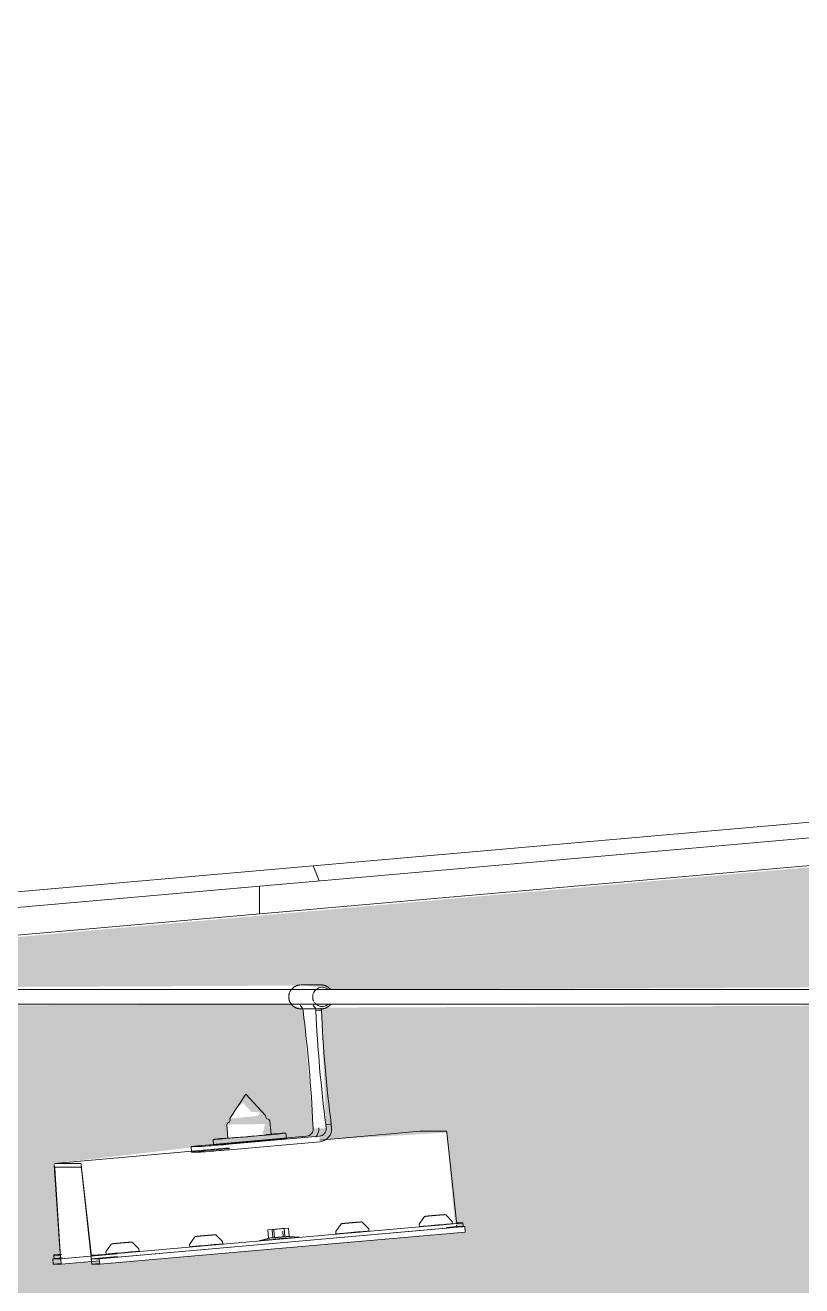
# Model space of a CAD drawing. Header units: millimetres. Extents: x 4237772 to 4686020, y -673 to 29459.
# Drawn here: x 4469395 to 4469816, y 16839 to 17524 of the extents above; entities that cross this region are included whole.
import ezdxf

# ---------------------------------------------------------------- set-up
doc = ezdxf.new("R2010")
doc.units = ezdxf.units.MM
for name, color, linetype, lineweight in [('A-ROOF', 132, 'Continuous', 5), ('A-ROOF-PATT', 132, 'Continuous', 5), ('Q-SPCQ', 91, 'Continuous', 5)]:
    doc.layers.add(name, color=color, linetype=linetype, lineweight=lineweight)

# ---------------------------------------------------------------- blocks, each defined once
blk = doc.blocks.new('Static Line_Sayfa_Metal Deck_Pan Mount - Up to 15 _ pitch - Max 2 Users-1845874-SECTION - GRIDS B1-B2')
at = {"layer": 'Q-SPCQ'}
for p, q in [((4450997.18, 16999.88), (4442911.68, 16999.88)), ((4443927.96, 17002.38), (4443916.9, 17002.38)), ((4442911.68, 16991.88), (4450997.18, 16991.88)), ((4443918, 16989.44), (4443916.64, 16991.39)), ((4443916.9, 16989.38), (4443927.96, 16989.38)), ((4443918.1, 16988.28), (4443918, 16989.44)), ((4443918, 16989.44), (4443924.98, 16989.44)), ((4443923.62, 16991.39), (4443924.98, 16989.44)), ((4443924.98, 16989.44), (4443925.08, 16988.28)), ((4443928.06, 16988.54), (4443927.96, 16989.7)), ((4443925.08, 16988.28), (4443928.06, 16988.54)), ((4443878.44, 16929.87), (4443887.03, 16943.08)), ((4443897.77, 16931.55), (4443887.03, 16943.08)), ((4443878.19, 16928.1), (4443877.03, 16927.29)), ((4443878.53, 16928.84), (4443878.19, 16928.1)), ((4443878.44, 16929.87), (4443878.53, 16928.84)), ((4443897.86, 16930.53), (4443897.77, 16931.55)), ((4443897.86, 16930.53), (4443898.33, 16929.85)), ((4443899.61, 16929.26), (4443898.33, 16929.85)), ((4443900.09, 16928.58), (4443899.61, 16929.26)), ((4443900.73, 16921.19), (4443900.09, 16928.58)), ((4443876.68, 16926.54), (4443877.03, 16927.29)), ((4443876.68, 16926.54), (4443877.32, 16919.15)), ((4443909.09, 16918.9), (4443908.83, 16921.89)), ((4443923.66, 16924.52), (4443923.48, 16926.51)), ((4443981.55, 16922.91), (4443927.2, 16918.13)), ((4443933.44, 16926.77), (4443930.47, 16926.51)), ((4443930.47, 16926.51), (4443930.64, 16924.52)), ((4443933.62, 16924.78), (4443933.44, 16926.77)), ((4443981.55, 16922.91), (4443996.02, 16922.91)), ((4443996.17, 16922.16), (4444001.47, 16873.84)), ((4443857.28, 16914.57), (4443857.54, 16911.58)), ((4443857.33, 16914.56), (4443861.7, 16914.56)), ((4443869.23, 16918.44), (4443869.49, 16915.45)), ((4443870.91, 16915.87), (4443920.03, 16920.19)), ((4443927.02, 16920.19), (4443877.89, 16915.87)), ((4443878.15, 16912.88), (4443927.28, 16917.2)), ((4443878.07, 16913.82), (4443783.07, 16905.47)), ((4443857.6, 16911.58), (4443861.96, 16911.58)), ((4443878.1, 16913.49), (4443871.17, 16912.88)), ((4443783.06, 16904.73), (4443786.18, 16856.41)), ((4443797.54, 16905.47), (4443783.08, 16905.47)), ((4443786.49, 16854.42), (4443783.36, 16902.73)), ((4443783.38, 16903.48), (4443797.58, 16903.48)), ((4443802.99, 16856.41), (4443797.69, 16904.73)), ((4443797.73, 16902.73), (4443803.03, 16854.42)), ((4443999.29, 16872.63), (4443999.17, 16873.95)), ((4444001.62, 16873.1), (4444004.91, 16873.1)), ((4444005.12, 16871.1), (4444004.95, 16873.09)), ((4444005.96, 16871.1), (4443807.48, 16853.67)), ((4444006.22, 16868.12), (4443807.74, 16850.68)), ((4443995.86, 16872.22), (4443817.23, 16856.54)), ((4443996.03, 16870.23), (4443817.4, 16854.54)), ((4443901.4, 16869.53), (4443898.94, 16869.28)), ((4443898.94, 16869.28), (4443902.25, 16869.53)), ((4443898.94, 16869.28), (4443899.34, 16864.68)), ((4443906.98, 16870.02), (4443901.4, 16869.53)), ((4443901.4, 16869.53), (4443901.8, 16864.96)), ((4443902.25, 16869.53), (4443907.83, 16870.02)), ((4443902.25, 16869.53), (4443902.64, 16864.96)), ((4443910.17, 16870.27), (4443906.98, 16870.02)), ((4443907.1, 16868.62), (4443907.38, 16865.48)), ((4443907.83, 16870.02), (4443910.17, 16870.27)), ((4443907.83, 16870.02), (4443908.22, 16865.48)), ((4443910.57, 16865.73), (4443910.17, 16870.27)), ((4443935.85, 16868.4), (4443935.96, 16867.09)), ((4443953.9, 16868.65), (4443953.78, 16869.96)), ((4443981.24, 16872.38), (4443981.36, 16871.07)), ((4443996, 16870.61), (4444001.59, 16871.1)), ((4444001.59, 16871.1), (4444005.96, 16871.1)), ((4444005.08, 16871.1), (4444001.66, 16871.1)), ((4444005.96, 16871.1), (4444006.22, 16868.12)), ((4443856.46, 16861.42), (4443856.57, 16860.11)), ((4443874.51, 16861.68), (4443874.39, 16862.99)), ((4443899.69, 16864.78), (4443894.29, 16863.43)), ((4443902.72, 16864.12), (4443899.41, 16863.87)), ((4443899.41, 16863.87), (4443901.87, 16864.12)), ((4443901.87, 16864.12), (4443907.45, 16864.61)), ((4443908.3, 16864.61), (4443902.72, 16864.12)), ((4443907.45, 16864.61), (4443910.65, 16864.86)), ((4443910.65, 16864.86), (4443908.3, 16864.61)), ((4443916.18, 16865.34), (4443910.48, 16865.74)), ((4443786.5, 16854.05), (4443782.17, 16853.67)), ((4443786.53, 16853.67), (4443782.17, 16853.67)), ((4443782.17, 16853.67), (4443782.43, 16850.68)), ((4443782.83, 16855.67), (4443783, 16853.68)), ((4443786.16, 16855.67), (4443782.87, 16855.67)), ((4443783.04, 16853.67), (4443786.47, 16853.67)), ((4443786.47, 16853.67), (4443817.24, 16856.38)), ((4443786.53, 16853.67), (4443817.24, 16856.37)), ((4443786.79, 16850.68), (4443786.53, 16853.67)), ((4443807.58, 16852.51), (4443786.79, 16850.68)), ((4443803.11, 16853.67), (4443817.37, 16854.92)), ((4443803.11, 16853.67), (4443803.38, 16850.68)), ((4443807.48, 16853.67), (4443803.11, 16853.67)), ((4443806.43, 16855.67), (4443803.14, 16855.67)), ((4443803.18, 16853.67), (4443806.61, 16853.67)), ((4443807.74, 16850.68), (4443807.48, 16853.67)), ((4443811.07, 16857.44), (4443811.18, 16856.13)), ((4443829.11, 16857.69), (4443829, 16859)), ((4443786.76, 16851.06), (4443782.43, 16850.68)), ((4443782.43, 16850.68), (4443786.79, 16850.68)), ((4443807.71, 16851.06), (4443803.38, 16850.68)), ((4443803.38, 16850.68), (4443807.74, 16850.68))]:
    blk.add_line(p, q, dxfattribs=at)
at = {"layer": 'Q-SPCQ', "flags": 128}
for points in [[(4443916.32, 17002.35), (4443916.06, 17002.32), (4443915.8, 17002.29), (4443915.55, 17002.24), (4443915.29, 17002.18), (4443915.04, 17002.11), (4443914.79, 17002.03), (4443914.54, 17001.94), (4443914.3, 17001.84), (4443914.06, 17001.73), (4443913.83, 17001.61), (4443913.6, 17001.49), (4443913.38, 17001.35), (4443913.16, 17001.21), (4443912.95, 17001.05), (4443912.75, 17000.89), (4443912.55, 17000.72), (4443912.36, 17000.54), (4443912.18, 17000.36), (4443912, 17000.17), (4443911.83, 16999.97), (4443911.67, 16999.76), (4443911.52, 16999.55), (4443911.38, 16999.34), (4443911.25, 16999.11), (4443911.12, 16998.89), (4443911.01, 16998.65), (4443910.9, 16998.42), (4443910.8, 16998.18), (4443910.72, 16997.93), (4443910.64, 16997.69), (4443910.57, 16997.44), (4443910.51, 16997.18), (4443910.47, 16996.93), (4443910.43, 16996.67), (4443910.4, 16996.42), (4443910.39, 16996.16), (4443910.38, 16995.9), (4443910.39, 16995.64), (4443910.4, 16995.38), (4443910.43, 16995.13), (4443910.46, 16994.87), (4443910.51, 16994.62), (4443910.56, 16994.36), (4443910.63, 16994.11), (4443910.7, 16993.87), (4443910.79, 16993.62), (4443910.88, 16993.38), (4443910.99, 16993.14), (4443911.1, 16992.91), (4443911.22, 16992.68), (4443911.36, 16992.46), (4443911.5, 16992.24), (4443911.65, 16992.03), (4443911.8, 16991.82), (4443911.97, 16991.62), (4443912.15, 16991.43), (4443912.33, 16991.24), (4443912.52, 16991.07), (4443912.71, 16990.89), (4443912.92, 16990.73), (4443913.13, 16990.58), (4443913.34, 16990.43), (4443913.56, 16990.29), (4443913.79, 16990.16), (4443914.02, 16990.04), (4443914.26, 16989.93), (4443914.5, 16989.83), (4443914.75, 16989.74), (4443915, 16989.66), (4443915.25, 16989.59), (4443915.5, 16989.53), (4443915.76, 16989.48), (4443916.02, 16989.44), (4443916.28, 16989.41), (4443916.54, 16989.39), (4443916.8, 16989.38), (4443916.9, 16989.38)], [(4443916.63, 17002.37), (4443916.37, 17002.36), (4443916.32, 17002.35)], [(4443933.06, 16999.93), (4443933.05, 16999.93), (4443932.89, 17000.13), (4443932.71, 17000.33), (4443932.53, 17000.51), (4443932.34, 17000.69), (4443932.14, 17000.86), (4443931.94, 17001.02), (4443931.73, 17001.18), (4443931.52, 17001.33), (4443931.29, 17001.46), (4443931.07, 17001.59), (4443930.83, 17001.71), (4443930.6, 17001.82), (4443930.36, 17001.92), (4443930.11, 17002.01), (4443929.86, 17002.1), (4443929.61, 17002.17), (4443929.36, 17002.23), (4443929.1, 17002.28), (4443928.84, 17002.32), (4443928.58, 17002.35), (4443928.32, 17002.37), (4443928.06, 17002.38), (4443927.96, 17002.38)], [(4443927.96, 16989.38), (4443928.22, 16989.38), (4443928.49, 16989.4), (4443928.53, 16989.4)], [(4443928.53, 16989.4), (4443928.79, 16989.43), (4443929.05, 16989.47), (4443929.31, 16989.52), (4443929.57, 16989.58), (4443929.82, 16989.65), (4443930.07, 16989.73), (4443930.31, 16989.82), (4443930.56, 16989.92), (4443930.79, 16990.02), (4443931.03, 16990.14), (4443931.25, 16990.27), (4443931.48, 16990.41), (4443931.69, 16990.55), (4443931.9, 16990.7), (4443932.11, 16990.87), (4443932.31, 16991.04), (4443932.5, 16991.21), (4443932.68, 16991.4), (4443932.86, 16991.59), (4443933.02, 16991.79), (4443933.06, 16991.83)], [(4443935.85, 16868.4), (4443938.76, 16872.6), (4443939.13, 16872.69), (4443939.28, 16872.71), (4443939.37, 16872.73), (4443939.44, 16872.74), (4443939.51, 16872.74), (4443939.58, 16872.75), (4443939.65, 16872.76), (4443939.73, 16872.77), (4443939.81, 16872.78), (4443939.9, 16872.79), (4443940, 16872.8), (4443940.1, 16872.81), (4443940.2, 16872.82), (4443940.32, 16872.83), (4443940.44, 16872.84), (4443940.56, 16872.85), (4443940.69, 16872.87), (4443940.83, 16872.88), (4443940.97, 16872.89), (4443941.12, 16872.91), (4443941.27, 16872.92), (4443941.43, 16872.94), (4443941.59, 16872.95), (4443941.76, 16872.97), (4443941.93, 16872.98), (4443942.1, 16873), (4443942.28, 16873.01), (4443942.47, 16873.03), (4443942.65, 16873.05), (4443942.84, 16873.06), (4443943.03, 16873.08), (4443943.22, 16873.1), (4443943.42, 16873.12), (4443943.61, 16873.13), (4443943.81, 16873.15), (4443944.01, 16873.17), (4443944.21, 16873.19), (4443944.41, 16873.2), (4443944.61, 16873.22), (4443944.81, 16873.24), (4443945.01, 16873.25), (4443945.21, 16873.27), (4443945.41, 16873.29), (4443945.6, 16873.31), (4443945.8, 16873.32), (4443945.99, 16873.34), (4443946.18, 16873.35), (4443946.37, 16873.37), (4443946.55, 16873.39), (4443946.73, 16873.4), (4443946.91, 16873.42), (4443947.08, 16873.43), (4443947.25, 16873.44), (4443947.41, 16873.46), (4443947.58, 16873.47), (4443947.73, 16873.48), (4443947.88, 16873.5), (4443948.03, 16873.51), (4443948.17, 16873.52), (4443948.3, 16873.53), (4443948.43, 16873.54), (4443948.55, 16873.55), (4443948.67, 16873.56), (4443948.78, 16873.56), (4443948.88, 16873.57), (4443948.98, 16873.58), (4443949.07, 16873.59), (4443949.16, 16873.59), (4443949.24, 16873.6), (4443949.31, 16873.6), (4443949.39, 16873.61), (4443949.45, 16873.61), (4443949.53, 16873.61), (4443949.61, 16873.62), (4443949.71, 16873.62), (4443949.77, 16873.62)], [(4443953.78, 16869.96), (4443950.19, 16873.6), (4443949.8, 16873.62), (4443949.77, 16873.62)], [(4443981.24, 16872.38), (4443984.15, 16876.59), (4443984.53, 16876.68), (4443984.67, 16876.7), (4443984.76, 16876.71), (4443984.84, 16876.72), (4443984.9, 16876.73), (4443984.97, 16876.74), (4443985.05, 16876.75), (4443985.12, 16876.76), (4443985.21, 16876.76), (4443985.29, 16876.77), (4443985.39, 16876.78), (4443985.49, 16876.79), (4443985.6, 16876.8), (4443985.71, 16876.82), (4443985.83, 16876.83), (4443985.95, 16876.84), (4443986.08, 16876.85), (4443986.22, 16876.87), (4443986.36, 16876.88), (4443986.51, 16876.89), (4443986.66, 16876.91), (4443986.82, 16876.92), (4443986.98, 16876.94), (4443987.15, 16876.95), (4443987.32, 16876.97), (4443987.5, 16876.98), (4443987.68, 16877), (4443987.86, 16877.02), (4443988.04, 16877.03), (4443988.23, 16877.05), (4443988.42, 16877.07), (4443988.61, 16877.08), (4443988.81, 16877.1), (4443989.01, 16877.12), (4443989.2, 16877.14), (4443989.4, 16877.15), (4443989.6, 16877.17), (4443989.8, 16877.19), (4443990, 16877.21), (4443990.2, 16877.22), (4443990.4, 16877.24), (4443990.6, 16877.26), (4443990.8, 16877.28), (4443990.99, 16877.29), (4443991.19, 16877.31), (4443991.38, 16877.32), (4443991.57, 16877.34), (4443991.76, 16877.36), (4443991.94, 16877.37), (4443992.12, 16877.39), (4443992.3, 16877.4), (4443992.47, 16877.42), (4443992.64, 16877.43), (4443992.81, 16877.44), (4443992.97, 16877.46), (4443993.12, 16877.47), (4443993.27, 16877.48), (4443993.42, 16877.49), (4443993.56, 16877.5), (4443993.69, 16877.51), (4443993.82, 16877.52), (4443993.94, 16877.53), (4443994.06, 16877.54), (4443994.17, 16877.55), (4443994.27, 16877.56), (4443994.37, 16877.57), (4443994.46, 16877.57), (4443994.55, 16877.58), (4443994.63, 16877.58), (4443994.71, 16877.59), (4443994.78, 16877.59), (4443994.85, 16877.6), (4443994.92, 16877.6), (4443995, 16877.6), (4443995.11, 16877.61), (4443995.16, 16877.61)], [(4443999.17, 16873.95), (4443995.58, 16877.59), (4443995.2, 16877.61), (4443995.16, 16877.61)], [(4443856.46, 16861.42), (4443859.37, 16865.63), (4443859.74, 16865.72), (4443859.89, 16865.74), (4443859.98, 16865.75), (4443860.05, 16865.76), (4443860.12, 16865.77), (4443860.19, 16865.78), (4443860.26, 16865.79), (4443860.34, 16865.8), (4443860.42, 16865.81), (4443860.51, 16865.82), (4443860.61, 16865.82), (4443860.71, 16865.83), (4443860.81, 16865.85), (4443860.93, 16865.86), (4443861.04, 16865.87), (4443861.17, 16865.88), (4443861.3, 16865.89), (4443861.44, 16865.91), (4443861.58, 16865.92), (4443861.73, 16865.93), (4443861.88, 16865.95), (4443862.04, 16865.96), (4443862.2, 16865.98), (4443862.37, 16865.99), (4443862.54, 16866.01), (4443862.71, 16866.02), (4443862.89, 16866.04), (4443863.07, 16866.06), (4443863.26, 16866.07), (4443863.45, 16866.09), (4443863.64, 16866.11), (4443863.83, 16866.13), (4443864.03, 16866.14), (4443864.22, 16866.16), (4443864.42, 16866.18), (4443864.62, 16866.2), (4443864.82, 16866.21), (4443865.02, 16866.23), (4443865.22, 16866.25), (4443865.42, 16866.27), (4443865.62, 16866.28), (4443865.82, 16866.3), (4443866.01, 16866.32), (4443866.21, 16866.33), (4443866.4, 16866.35), (4443866.6, 16866.37), (4443866.79, 16866.38), (4443866.97, 16866.4), (4443867.16, 16866.41), (4443867.34, 16866.43), (4443867.52, 16866.44), (4443867.69, 16866.46), (4443867.86, 16866.47), (4443868.02, 16866.48), (4443868.18, 16866.5), (4443868.34, 16866.51), (4443868.49, 16866.52), (4443868.64, 16866.53), (4443868.78, 16866.55), (4443868.91, 16866.56), (4443869.04, 16866.57), (4443869.16, 16866.58), (4443869.28, 16866.58), (4443869.39, 16866.59), (4443869.49, 16866.6), (4443869.59, 16866.61), (4443869.68, 16866.61), (4443869.77, 16866.62), (4443869.85, 16866.62), (4443869.92, 16866.63), (4443869.99, 16866.63), (4443870.06, 16866.64), (4443870.13, 16866.64), (4443870.21, 16866.64), (4443870.32, 16866.65), (4443870.38, 16866.65)], [(4443874.39, 16862.99), (4443870.8, 16866.63), (4443870.41, 16866.65), (4443870.38, 16866.65)], [(4443811.07, 16857.44), (4443813.98, 16861.64), (4443814.35, 16861.73), (4443814.5, 16861.76), (4443814.59, 16861.77), (4443814.66, 16861.78), (4443814.73, 16861.79), (4443814.8, 16861.79), (4443814.87, 16861.8), (4443814.95, 16861.81), (4443815.03, 16861.82), (4443815.12, 16861.83), (4443815.21, 16861.84), (4443815.31, 16861.85), (4443815.42, 16861.86), (4443815.53, 16861.87), (4443815.65, 16861.88), (4443815.78, 16861.89), (4443815.91, 16861.91), (4443816.05, 16861.92), (4443816.19, 16861.93), (4443816.34, 16861.95), (4443816.49, 16861.96), (4443816.65, 16861.98), (4443816.81, 16861.99), (4443816.98, 16862.01), (4443817.15, 16862.02), (4443817.32, 16862.04), (4443817.5, 16862.05), (4443817.68, 16862.07), (4443817.87, 16862.09), (4443818.06, 16862.1), (4443818.25, 16862.12), (4443818.44, 16862.14), (4443818.63, 16862.16), (4443818.83, 16862.17), (4443819.03, 16862.19), (4443819.23, 16862.21), (4443819.43, 16862.23), (4443819.63, 16862.24), (4443819.83, 16862.26), (4443820.03, 16862.28), (4443820.23, 16862.3), (4443820.43, 16862.31), (4443820.62, 16862.33), (4443820.82, 16862.35), (4443821.01, 16862.36), (4443821.21, 16862.38), (4443821.4, 16862.4), (4443821.58, 16862.41), (4443821.77, 16862.43), (4443821.95, 16862.44), (4443822.12, 16862.46), (4443822.3, 16862.47), (4443822.47, 16862.48), (4443822.63, 16862.5), (4443822.79, 16862.51), (4443822.95, 16862.52), (4443823.1, 16862.54), (4443823.24, 16862.55), (4443823.38, 16862.56), (4443823.52, 16862.57), (4443823.65, 16862.58), (4443823.77, 16862.59), (4443823.89, 16862.6), (4443824, 16862.61), (4443824.1, 16862.61), (4443824.2, 16862.62), (4443824.29, 16862.63), (4443824.38, 16862.63), (4443824.46, 16862.64), (4443824.53, 16862.64), (4443824.6, 16862.65), (4443824.67, 16862.65), (4443824.74, 16862.65), (4443824.82, 16862.66), (4443824.93, 16862.66), (4443824.99, 16862.66)], [(4443829, 16859), (4443825.41, 16862.64), (4443825.02, 16862.66), (4443824.99, 16862.66)]]:
    blk.add_lwpolyline(points, dxfattribs=at)
at = {"layer": 'Q-SPCQ'}
for centre, major_axis, ratio, start_param, end_param in [((4443928.54, 16995.88), (0, 5.22), 0.996185, 1.215954, 2.040821), ((4443928.54, 16995.88), (0, 5.22), 0.996185, 0.087266, 1.134464), ((4443928.54, 16995.88), (0, 5.22), 0.996185, 5.627034, 6.283185), ((4443928.54, 16995.88), (0, 5.22), 0.996185, 2.181662, 3.228859), ((4443928.54, 16995.88), (0, 5.22), 0.996185, 3.228859, 3.804276), ((4443915.31, 16957.39), (-6.12, 69.73), 0.086937, 4.245971, 5.163537), ((4443933.25, 16957.39), (-6.12, 69.73), 0.086937, 1.104378, 2.021944), ((4443936.23, 16957.66), (-6.12, 69.73), 0.086937, 1.104378, 2.021944), ((4443889.03, 16920.17), (19.8, 1.73), 0.007606, 3.228642, 6.370235), ((4443889.03, 16920.17), (11.71, 1.02), 0.007606, 3.228642, 6.370235), ((4443889.03, 16920.17), (19.8, 1.73), 0.007606, 0.08705, 1.087751), ((4443889.03, 16920.17), (11.71, 1.02), 0.007606, 0.08705, 0.620852), ((4443919.69, 16924.17), (0, 4), 0.996185, 3.228859, 4.799655), ((4443919.69, 16924.17), (0, 7), 0.996185, 4.014257, 4.799655), ((4443926.67, 16924.17), (0, 4), 0.996185, 3.228859, 4.799655), ((4443926.67, 16924.17), (0, 7), 0.996185, 3.228859, 4.799655), ((4443996.11, 16921.91), (-0.087, 0.996), 0.086937, 4.956913, 6.055777), ((4443872.22, 16915.87), (14.94, 1.3), 0.007606, 1.657846, 3.228642), ((4443876.58, 16915.87), (14.94, 1.3), 0.007606, 3.228642, 4.799439), ((4443889.03, 16920.17), (19.8, 1.73), 0.007606, 2.238558, 3.228642), ((4443889.29, 16917.18), (19.8, 1.73), 0.007606, 0.08705, 3.228642), ((4443889.29, 16917.18), (19.8, 1.73), 0.007606, 3.228642, 6.370235), ((4443872.48, 16912.88), (14.94, 1.3), 0.007606, 1.657846, 3.228642), ((4443876.84, 16912.88), (14.94, 1.3), 0.007606, 3.228642, 4.799439), ((4443783.47, 16902.49), (-0.087, 0.996), 0.086937, 0.212138, 1.311002), ((4443797.63, 16904.48), (-0.087, 0.996), 0.086937, 4.956913, 6.27555), ((4443797.67, 16902.49), (-0.087, 0.996), 0.086937, 4.956913, 6.27555), ((4443994.99, 16872.22), (9.96, 0.87), 0.007606, 4.799439, 6.370235), ((4444001.54, 16874.09), (-0.087, 0.996), 0.086937, 1.815321, 2.914185), ((4443944.93, 16867.87), (8.97, 0.78), 0.007606, 0.08705, 3.228642), ((4443944.93, 16867.87), (8.97, 0.78), 0.007606, 3.228642, 6.370235), ((4443990.32, 16871.85), (8.97, 0.78), 0.007606, 0.08705, 3.228642), ((4443990.32, 16871.85), (8.97, 0.78), 0.007606, 3.228642, 6.370235), ((4444001.57, 16872.1), (-0.087, 0.996), 0.086937, 1.815321, 3.133958), ((4443995.16, 16870.23), (9.96, 0.87), 0.007606, 5.584837, 6.370235), ((4443865.54, 16860.89), (8.97, 0.78), 0.007606, 0.08705, 3.228642), ((4443865.54, 16860.89), (8.97, 0.78), 0.007606, 3.228642, 6.370235), ((4443905.23, 16864.38), (10.96, 0.96), 0.007606, 0.08705, 3.228642), ((4443905.23, 16864.38), (10.96, 0.96), 0.007606, 3.228642, 4.27584), ((4443905.23, 16864.38), (10.96, 0.96), 0.007606, 5.323037, 6.370235), ((4443792.79, 16856.54), (9.96, 0.87), 0.007606, 2.181445, 3.228642), ((4443792.97, 16854.54), (9.96, 0.87), 0.007606, 2.181445, 3.228642), ((4443786.07, 16856.66), (-0.087, 0.996), 0.086937, 3.141593, 4.452595), ((4443786.38, 16854.67), (-0.087, 0.996), 0.086937, 3.141593, 4.452595), ((4443803.06, 16856.66), (-0.087, 0.996), 0.086937, 1.815321, 3.133958), ((4443803.1, 16854.67), (-0.087, 0.996), 0.086937, 1.815321, 3.133958), ((4443816.36, 16856.54), (9.96, 0.87), 0.007606, 3.228642, 4.799439), ((4443816.53, 16854.54), (9.96, 0.87), 0.007606, 3.228642, 4.01404), ((4443820.15, 16856.91), (8.97, 0.78), 0.007606, 0.08705, 3.228642), ((4443820.15, 16856.91), (8.97, 0.78), 0.007606, 3.228642, 6.370235)]:
    blk.add_ellipse(centre, major_axis=major_axis, ratio=ratio, start_param=start_param, end_param=end_param, dxfattribs=at)
for points in [[(4443899.34, 16864.68), (4443899.89, 16864.8), (4443900.98, 16864.98), (4443902.09, 16864.99), (4443902.64, 16864.96)], [(4443901.8, 16864.96), (4443901.38, 16864.99), (4443900.56, 16864.98), (4443899.74, 16864.8), (4443899.34, 16864.68)], [(4443907.38, 16865.48), (4443906.44, 16865.47), (4443904.58, 16865.38), (4443902.72, 16865.13), (4443901.8, 16864.96)], [(4443902.64, 16864.96), (4443903.57, 16865.13), (4443905.42, 16865.38), (4443907.28, 16865.47), (4443908.22, 16865.48)], [(4443910.57, 16865.73), (4443910.03, 16865.77), (4443908.96, 16865.76), (4443907.9, 16865.6), (4443907.38, 16865.48)], [(4443908.22, 16865.48), (4443908.61, 16865.6), (4443909.38, 16865.76), (4443910.17, 16865.77), (4443910.57, 16865.73)]]:
    blk.add_open_spline(points, degree=3, dxfattribs=at)
blk = doc.blocks.new('Roof Gutters3 - Roof Gutters-1885272-SECTION - GRIDS B1-B2')
at = {"layer": 'A-ROOF-PATT'}
h = blk.add_hatch(dxfattribs=at)
h.set_pattern_fill('FP_200', color=256, style=0, pattern_type=2)
h.set_pattern_definition([(290.827, (4441593.9, 16948.42), (330.45, 29.022), [])])
h.paths.add_polyline_path([(4431742.06, 15988.72), (4442374.26, 16923.17), (4442373.49, 16930.91), (4431738.95, 15996.9)])
h.paths.add_polyline_path([(4442392.97, 16924.17), (4442393.17, 16926.42), (4442392.74, 16925.14)])
h.paths.add_polyline_path([(4442397.76, 16924.59), (4442909.58, 16969.54), (4442907.33, 16977.79), (4442419.91, 16934.98), (4442420.62, 16926.86), (4442404.31, 16926.42), (4442402.49, 16933.45), (4442397.06, 16932.61), (4442397.6, 16926.42)])
h.paths.add_polyline_path([(4442918.48, 16970.33), (4443164.03, 16991.89), (4443067.86, 16991.89), (4442917.94, 16978.73), (4442918.25, 16973.25)])
h.paths.add_polyline_path([(4443254.77, 16999.86), (4451515.27, 17725.37), (4451512.87, 17733.6), (4443158.6, 16999.86), (4443190.61, 16999.86)])
h = blk.add_hatch(dxfattribs=at)
h.set_pattern_fill('FP_198', color=256, style=0, pattern_type=2)
h.set_pattern_definition([(90, (4440994.5, 16803.9), (-331.713, 2e-05), [])])
h.paths.add_polyline_path([(4431714.36, 15971.3), (4442287.24, 16899.9), (4442289.95, 16910.06), (4442350.71, 16915.39), (4442350.43, 16918.64), (4442374.48, 16920.66), (4442373.49, 16922.46), (4431741.35, 15990.58), (4431738.95, 15991.02), (4431712.9, 15988.04)])
h.paths.add_polyline_path([(4442339.74, 16904.51), (4442434.85, 16912.86), (4442431.77, 16915.27), (4442340.47, 16907.25)])
h.paths.add_polyline_path([(4442361.1, 16916.3), (4442412.94, 16923.17), (4442360.9, 16918.64)])
h.paths.add_polyline_path([(4442484.31, 16917.2), (4442910.97, 16954.68), (4442909.22, 16969.51), (4442403.44, 16923.17), (4442481.77, 16922.67), (4442483.24, 16919.5)])
h.paths.add_polyline_path([(4442919.67, 16955.44), (4443334.71, 16991.89), (4443164.03, 16991.89), (4442918.48, 16970.33), (4442919.48, 16957.39)])
h.paths.add_polyline_path([(4443425.45, 16999.86), (4451180.29, 17680.95), (4451188.6, 17684.7), (4451486.16, 17710.83), (4451651.15, 17710.87), (4451500.66, 17724.08), (4443254.77, 16999.86), (4443410.53, 17002.03), (4443411, 17002.35), (4443422.75, 17001.08), (4443425.35, 16999.86)])
at = {"layer": 'A-ROOF'}
for p, q in [((4443158.52, 16999.86), (4451512.87, 17733.6)), ((4443254.66, 16999.85), (4451515.27, 17725.37))]:
    blk.add_line(p, q, dxfattribs=at)

msp = doc.modelspace()

# ---------------------------------------------------------------- hatches: boundary and pattern name
at = {"layer": 'A-ROOF-PATT'}
h = msp.add_hatch(dxfattribs=at)
h.set_pattern_fill('FP_183', color=256, style=0, pattern_type=2)
h.set_pattern_definition([(5.019, (59903.924, -378081.246), (-29.0603916845, -0.0003814649), [])])
h.paths.add_polyline_path([(4477079.2, 16918.64), (4477084.44, 16918.64), (4477084.87, 16916.32), (4477115.37, 16921.32), (4477114.35, 16921.41), (4477079.63, 16918.68)])
h.paths.add_polyline_path([(4464338.94, 15733.24), (4477195.52, 16864.57), (4477195.19, 16867.26), (4477183.33, 16868.2), (4477177.84, 16870.19), (4477175.93, 16875.11), (4477155.31, 16915.27), (4477064.01, 16907.25), (4477047.92, 16852.55), (4476983.02, 16848.85), (4476982.75, 16850.06), (4476957.7, 16848.85), (4476957.44, 16854.85), (4476999.89, 16859.1), (4477013.49, 16910.06), (4477074.25, 16915.39), (4477073.96, 16918.64), (4477098, 16920.86), (4477098.11, 16932.14), (4477120.5, 16933.66), (4477121.51, 16922.82), (4477136.52, 16922.67), (4477136.91, 16920.89), (4477157.13, 16922.67), (4477205.3, 16922.67), (4477228.3, 16878.1), (4477228.66, 16878.1), (4477225.92, 16936), (4477227.75, 16935.09), (4477229.71, 16932.44), (4477229.28, 16928.39), (4477234.99, 16878.1), (4477270.46, 16876.44), (4477270.32, 16872.08), (4477234.54, 16868.2), (4477234.99, 16865.82), (4486516.72, 17680.98), (4486463.48, 17680.99), (4476807.83, 17680.95), (4469065.64, 16999.86), (4469543.41, 17002.03), (4469543.88, 17002.35), (4469555.63, 17001.08), (4469560.6, 16999.86), (4470048.75, 17002.03), (4470049.21, 17002.35), (4470060.96, 17001.08), (4470065.68, 16999.86), (4470554.08, 17002.03), (4470554.54, 17002.35), (4470566.3, 17001.08), (4470571.01, 16999.86), (4471059.41, 17002.03), (4471059.88, 17002.35), (4471071.63, 17001.08), (4471076.34, 16999.86), (4471564.75, 17002.03), (4471565.21, 17002.35), (4471576.96, 17001.08), (4471581.67, 16999.86), (4472070.08, 17002.03), (4472070.54, 17002.35), (4472082.3, 17001.08), (4472087.01, 16999.86), (4472575.41, 17002.03), (4472575.87, 17002.35), (4472587.63, 17001.08), (4472592.34, 16999.86), (4473080.74, 17002.03), (4473081.21, 17002.35), (4473092.96, 17001.08), (4473097.67, 16999.86), (4473586.08, 17002.03), (4473586.54, 17002.35), (4473598.29, 17001.08), (4473603.01, 16999.86), (4474091.41, 17002.03), (4474091.87, 17002.35), (4474103.63, 17001.08), (4474108.34, 16999.86), (4474596.74, 17002.03), (4474597.21, 17002.35), (4474608.96, 17001.08), (4474613.67, 16999.86), (4475102.07, 17002.03), (4475102.54, 17002.35), (4475114.29, 17001.08), (4475119, 16999.86), (4475607.41, 17002.03), (4475607.87, 17002.35), (4475619.63, 17001.08), (4475624.34, 16999.86), (4476112.74, 17002.03), (4476113.2, 17002.35), (4476124.96, 17001.08), (4476129.67, 16999.86), (4476618.07, 17002.03), (4476622.44, 17002.35), (4476630.29, 17001.08), (4476635.2, 16996.57), (4476633.44, 16992.25), (4476627.29, 16987.69), (4476629.35, 16988.46), (4476630.28, 16988.28), (4476632.85, 16924.52), (4476625.86, 16924.52), (4476620.21, 16989.4), (4476616.94, 16990.68), (4476613.8, 16991.89), (4476124.02, 16990.05), (4476121.86, 16989.4), (4476124.02, 16988.46), (4476124.95, 16988.28), (4476127.51, 16924.52), (4476120.53, 16924.52), (4476114.87, 16989.4), (4476111.61, 16990.68), (4476108.46, 16991.89), (4475618.68, 16990.05), (4475616.52, 16989.4), (4475618.68, 16988.46), (4475619.61, 16988.28), (4475622.18, 16924.52), (4475615.1, 16926.18), (4475609.54, 16989.4), (4475606.27, 16990.68), (4475603.13, 16991.89), (4475113.35, 16990.05), (4475111.19, 16989.4), (4475113.35, 16988.46), (4475114.28, 16988.28), (4475116.85, 16924.52), (4475109.87, 16924.52), (4475104.21, 16989.4), (4475100.94, 16990.68), (4475097.8, 16991.89), (4474608.02, 16990.05), (4474605.86, 16989.4), (4474608.02, 16988.46), (4474608.95, 16988.28), (4474611.51, 16924.52), (4474604.53, 16924.52), (4474598.87, 16989.4), (4474595.61, 16990.68), (4474592.47, 16991.89), (4474102.68, 16990.05), (4474100.53, 16989.4), (4474102.68, 16988.46), (4474103.62, 16988.28), (4474106.18, 16924.52), (4474099.2, 16924.52), (4474093.54, 16989.4), (4474090.28, 16990.68), (4474087.13, 16991.89), (4473597.35, 16990.05), (4473595.19, 16989.4), (4473597.35, 16988.46), (4473598.28, 16988.28), (4473600.85, 16924.52), (4473593.87, 16924.52), (4473588.21, 16989.4), (4473584.94, 16990.68), (4473581.8, 16991.89), (4473092.02, 16990.05), (4473089.91, 16988.54), (4473092.02, 16988.46), (4473092.95, 16988.28), (4473095.52, 16924.52), (4473088.53, 16924.52), (4473082.88, 16989.4), (4473079.61, 16990.68), (4473076.47, 16991.89), (4472586.69, 16990.05), (4472584.58, 16988.54), (4472586.69, 16988.46), (4472587.62, 16988.28), (4472590.18, 16924.52), (4472583.2, 16924.52), (4472577.54, 16989.4), (4472574.28, 16990.68), (4472571.13, 16991.89), (4472081.35, 16990.05), (4472079.24, 16988.54), (4472081.35, 16988.46), (4472082.29, 16988.28), (4472084.85, 16924.52), (4472077.87, 16924.52), (4472072.21, 16989.4), (4472068.94, 16990.68), (4472065.8, 16991.89), (4471576.02, 16990.05), (4471573.91, 16988.54), (4471576.02, 16988.46), (4471576.95, 16988.28), (4471579.52, 16924.52), (4471572.54, 16924.52), (4471566.88, 16989.4), (4471563.61, 16990.68), (4471560.47, 16991.89), (4471070.69, 16990.05), (4471068.58, 16988.54), (4471070.69, 16988.46), (4471071.62, 16988.28), (4471074.18, 16924.52), (4471067.2, 16924.52), (4471061.54, 16989.4), (4471058.28, 16990.68), (4471055.14, 16991.89), (4470565.35, 16990.05), (4470563.2, 16989.4), (4470565.35, 16988.46), (4470566.29, 16988.28), (4470568.85, 16924.52), (4470561.87, 16924.52), (4470556.21, 16989.4), (4470552.95, 16990.68), (4470549.8, 16991.89), (4470060.02, 16990.05), (4470057.86, 16989.4), (4470060.02, 16988.46), (4470060.95, 16988.28), (4470063.52, 16924.52), (4470056.48, 16925.41), (4470050.88, 16989.4), (4470047.61, 16990.68), (4470044.47, 16991.89), (4469554.69, 16990.05), (4469552.53, 16989.4), (4469554.69, 16988.46), (4469555.62, 16988.28), (4469558.19, 16924.52), (4469551.2, 16924.52), (4469545.55, 16989.4), (4469542.28, 16990.68), (4469539.14, 16991.89), (4469049.36, 16990.05), (4469047.25, 16988.54), (4469049.36, 16988.46), (4469050.29, 16988.28), (4469052.85, 16924.52), (4469045.87, 16924.52), (4469040.21, 16989.4), (4469036.95, 16990.68), (4469033.81, 16991.89), (4468948.43, 16990.68), (4468547.22, 16955.44), (4468548.54, 16926.62), (4468547.32, 16926.77), (4468547.52, 16924.52), (4468540.54, 16924.52), (4468538.3, 16954.66), (4468111.85, 16917.2), (4468131.75, 16878.1), (4468174.5, 16876.1), (4468174.33, 16872.08), (4468107.34, 16868.2), (4468107.08, 16869.41), (4468082.02, 16868.2), (4468079.94, 16875.11), (4468062.4, 16912.86), (4467967.29, 16904.51), (4467951.93, 16852.55), (4467887.02, 16848.85), (4467886.76, 16850.06), (4467861.71, 16848.85), (4467861.45, 16854.85), (4467903.76, 16858.57), (4467914.79, 16899.9), (4457366.5, 15971.17), (4461821.92, 15971.17), (4459394.77, 15758.01), (4464282.84, 15733.52)])
h.paths.add_polyline_path([(4468424.62, 16850.68), (4468424.36, 16852.5), (4468403.68, 16850.68), (4468403.41, 16853.67), (4468403.28, 16855.7), (4468400.27, 16905.5), (4468478.58, 16914.56), (4468494.77, 16916.41), (4468543.9, 16920.17), (4468544.16, 16918.14), (4468613.05, 16922.16), (4468617.38, 16873.1), (4468618.94, 16871.1), (4468622.84, 16871.1), (4468622.84, 16868.09), (4468458.65, 16853.67)])
h.paths.add_polyline_path([(4468929.95, 16850.68), (4468929.69, 16852.5), (4468909.01, 16850.68), (4468908.75, 16853.67), (4468908.62, 16855.7), (4468905.6, 16905.5), (4468983.91, 16914.56), (4469000.11, 16916.41), (4469049.23, 16920.17), (4469049.49, 16918.14), (4469118.39, 16922.16), (4469122.71, 16873.1), (4469124.27, 16871.1), (4469128.17, 16871.1), (4469128.17, 16868.09), (4468963.98, 16853.67)])
h.paths.add_polyline_path([(4469435.29, 16850.68), (4469435.02, 16852.5), (4469414.34, 16850.68), (4469414.08, 16853.67), (4469413.95, 16855.7), (4469410.93, 16905.5), (4469489.24, 16914.56), (4469505.44, 16916.41), (4469554.57, 16920.17), (4469554.82, 16918.14), (4469623.72, 16922.16), (4469628.05, 16873.1), (4469629.6, 16871.1), (4469633.5, 16871.1), (4469633.5, 16868.09), (4469469.31, 16853.67)])
h.paths.add_polyline_path([(4469919.67, 16850.68), (4469919.41, 16853.67), (4469919.28, 16855.7), (4469916.26, 16905.5), (4469994.58, 16914.56), (4470010.77, 16916.41), (4470059.9, 16920.17), (4470060.16, 16918.14), (4470129.05, 16922.16), (4470133.38, 16873.1), (4470134.94, 16871.1), (4470138.84, 16871.1), (4470138.84, 16868.09), (4469930.57, 16851.64)])
h.paths.add_polyline_path([(4470951.28, 16850.68), (4470951.02, 16852.5), (4470930.34, 16850.68), (4470930.08, 16853.67), (4470929.95, 16855.7), (4470926.93, 16905.5), (4471005.24, 16914.56), (4471021.44, 16916.41), (4471070.56, 16920.17), (4471070.82, 16918.14), (4471139.72, 16922.16), (4471144.04, 16873.1), (4471145.6, 16871.1), (4471149.5, 16871.1), (4471149.5, 16868.09), (4470985.31, 16853.67)])
h.paths.add_polyline_path([(4470445.95, 16850.68), (4470445.69, 16852.5), (4470425.01, 16850.68), (4470424.75, 16853.67), (4470424.61, 16855.7), (4470421.6, 16905.5), (4470499.91, 16914.56), (4470516.11, 16916.41), (4470565.23, 16920.17), (4470565.49, 16918.14), (4470634.38, 16922.16), (4470638.71, 16873.1), (4470640.27, 16871.1), (4470644.17, 16871.1), (4470644.17, 16868.09), (4470479.98, 16853.67)])
h.paths.add_polyline_path([(4471435.67, 16850.68), (4471435.41, 16853.67), (4471435.28, 16855.7), (4471432.26, 16905.5), (4471510.58, 16914.56), (4471526.77, 16916.41), (4471575.9, 16920.17), (4471576.16, 16918.14), (4471645.05, 16922.16), (4471649.38, 16873.1), (4471650.94, 16871.1), (4471654.84, 16871.1), (4471654.84, 16868.09), (4471446.57, 16851.64)])
h.paths.add_polyline_path([(4471961.95, 16850.68), (4471961.69, 16852.5), (4471941.01, 16850.68), (4471940.74, 16853.67), (4471940.61, 16855.7), (4471937.6, 16905.5), (4472015.91, 16914.56), (4472035.42, 16916.71), (4472081.23, 16920.17), (4472081.49, 16918.14), (4472150.38, 16922.16), (4472154.71, 16873.1), (4472156.27, 16871.1), (4472160.17, 16871.1), (4472160.17, 16868.09), (4471995.98, 16853.67)])
h.paths.add_polyline_path([(4472467.28, 16850.68), (4472467.02, 16852.5), (4472446.34, 16850.68), (4472446.08, 16853.67), (4472445.95, 16855.7), (4472442.93, 16905.5), (4472521.24, 16914.56), (4472537.44, 16916.41), (4472586.56, 16920.17), (4472586.82, 16918.14), (4472655.72, 16922.16), (4472660.04, 16873.1), (4472661.6, 16871.1), (4472665.5, 16871.1), (4472665.5, 16868.09), (4472501.31, 16853.67)])
h.paths.add_polyline_path([(4472972.62, 16850.68), (4472972.35, 16852.5), (4472951.67, 16850.68), (4472951.41, 16853.67), (4472951.28, 16855.7), (4472948.26, 16905.5), (4473025.35, 16914.56), (4473042.77, 16916.41), (4473091.9, 16920.17), (4473092.15, 16918.14), (4473161.05, 16922.16), (4473165.38, 16873.1), (4473166.93, 16871.1), (4473170.83, 16871.1), (4473170.83, 16868.09), (4473006.64, 16853.67)])
h.paths.add_polyline_path([(4473983.28, 16850.68), (4473983.02, 16852.5), (4473962.34, 16850.68), (4473962.08, 16853.67), (4473961.94, 16855.7), (4473958.93, 16905.5), (4474037.24, 16914.56), (4474053.44, 16916.41), (4474102.56, 16920.17), (4474102.82, 16918.14), (4474171.71, 16922.16), (4474176.04, 16873.1), (4474177.6, 16871.1), (4474181.5, 16871.1), (4474181.5, 16868.09), (4474015.28, 16853.49)])
h.paths.add_polyline_path([(4473477.95, 16850.68), (4473477.69, 16852.5), (4473457, 16850.68), (4473456.74, 16853.67), (4473456.61, 16855.7), (4473453.59, 16905.5), (4473531.91, 16914.56), (4473548.1, 16916.41), (4473597.23, 16920.17), (4473597.49, 16918.14), (4473666.38, 16922.16), (4473670.71, 16873.1), (4473672.27, 16871.1), (4473676.17, 16871.1), (4473676.17, 16868.09), (4473511.98, 16853.67)])
h.paths.add_polyline_path([(4474488.61, 16850.68), (4474488.35, 16852.5), (4474467.67, 16850.68), (4474467.41, 16853.67), (4474467.28, 16855.7), (4474464.26, 16905.5), (4474542.57, 16914.56), (4474558.77, 16916.41), (4474607.89, 16920.17), (4474608.15, 16918.14), (4474677.05, 16922.16), (4474681.37, 16873.1), (4474682.93, 16871.1), (4474686.83, 16871.1), (4474686.83, 16868.09), (4474510.24, 16852.58)])
h.paths.add_polyline_path([(4476509.95, 16850.68), (4476509.68, 16852.5), (4476489, 16850.68), (4476488.74, 16853.67), (4476488.61, 16855.7), (4476485.59, 16905.5), (4476563.9, 16914.56), (4476580.1, 16916.41), (4476629.23, 16920.17), (4476629.48, 16918.14), (4476698.38, 16922.16), (4476702.71, 16873.1), (4476704.26, 16871.1), (4476708.16, 16871.1), (4476708.16, 16868.09), (4476543.97, 16853.67)])
h.paths.add_polyline_path([(4474973, 16850.68), (4474972.74, 16853.67), (4474972.61, 16855.7), (4474969.59, 16905.5), (4475047.91, 16914.56), (4475064.1, 16916.41), (4475113.23, 16920.17), (4475113.49, 16918.14), (4475182.38, 16922.16), (4475186.71, 16873.1), (4475188.27, 16871.1), (4475192.17, 16871.1), (4475192.17, 16868.09), (4474983.9, 16851.64)])
h.paths.add_polyline_path([(4475499.28, 16850.68), (4475499.02, 16852.5), (4475478.33, 16850.68), (4475478.07, 16853.67), (4475477.94, 16855.7), (4475474.93, 16905.5), (4475553.24, 16914.56), (4475569.43, 16916.41), (4475618.56, 16920.17), (4475618.82, 16918.14), (4475687.71, 16922.16), (4475692.04, 16873.1), (4475693.6, 16871.1), (4475697.5, 16871.1), (4475697.5, 16868.09), (4475500.17, 16850.76)])
h.paths.add_polyline_path([(4475983.67, 16850.68), (4475983.41, 16853.67), (4475983.28, 16855.7), (4475980.26, 16905.5), (4476058.57, 16914.56), (4476074.77, 16916.41), (4476123.89, 16920.17), (4476124.15, 16918.14), (4476193.05, 16922.16), (4476197.37, 16873.1), (4476198.93, 16871.1), (4476202.83, 16871.1), (4476202.83, 16868.09), (4475994.57, 16851.64)])
h.paths.add_polyline_path([(4477208.55, 16863.5), (4477208.11, 16865.31), (4477208.11, 16865.28)])
h.paths.add_polyline_path([(4477214.02, 16863.98), (4477229.69, 16866.35), (4477227.75, 16868.34), (4477213.66, 16868.2)])
h.paths.add_polyline_path([(4468999.58, 16919.14), (4468998.94, 16926.53), (4469019.69, 16926.83), (4469018.16, 16920.7), (4469000.11, 16919.18)])
h.paths.add_polyline_path([(4468494.25, 16919.14), (4468493.6, 16926.53), (4468514.36, 16926.83), (4468512.83, 16920.7), (4468494.77, 16919.18)])
h.paths.add_polyline_path([(4469504.91, 16919.14), (4469504.27, 16926.53), (4469525.03, 16926.83), (4469523.49, 16920.7), (4469505.44, 16919.18)])
h.paths.add_polyline_path([(4470010.25, 16919.14), (4470009.6, 16926.53), (4470030.38, 16926.55), (4470028.83, 16920.7), (4470010.77, 16919.18)])
h.paths.add_polyline_path([(4470515.58, 16919.14), (4470514.94, 16926.53), (4470535.69, 16926.83), (4470534.16, 16920.7), (4470516.11, 16919.18)])
h.paths.add_polyline_path([(4471020.91, 16919.14), (4471020.27, 16926.53), (4471041.03, 16926.83), (4471039.49, 16920.7), (4471021.44, 16919.18)])
h.paths.add_polyline_path([(4472031.58, 16919.14), (4472030.93, 16926.53), (4472051.69, 16926.83), (4472050.16, 16920.7), (4472032.1, 16919.18)])
h.paths.add_polyline_path([(4471526.25, 16919.14), (4471525.6, 16926.53), (4471546.3, 16927.56), (4471544.83, 16920.7), (4471526.77, 16919.18)])
h.paths.add_polyline_path([(4472536.91, 16919.14), (4472536.27, 16926.53), (4472557.02, 16926.83), (4472555.49, 16920.7), (4472537.44, 16919.18)])
h.paths.add_polyline_path([(4473547.58, 16919.14), (4473546.93, 16926.53), (4473567.69, 16926.83), (4473566.16, 16920.7), (4473548.1, 16919.18)])
h.paths.add_polyline_path([(4473042.24, 16919.14), (4473041.6, 16926.53), (4473062.36, 16926.83), (4473060.82, 16920.7), (4473042.77, 16919.18)])
h.paths.add_polyline_path([(4474052.91, 16919.14), (4474052.27, 16926.53), (4474073.02, 16926.83), (4474071.49, 16920.7), (4474053.44, 16919.18)])
h.paths.add_polyline_path([(4474558.24, 16919.14), (4474557.6, 16926.53), (4474578.36, 16926.83), (4474576.82, 16920.7), (4474558.77, 16919.18)])
h.paths.add_polyline_path([(4475568.91, 16919.14), (4475568.26, 16926.53), (4475589.06, 16926.44), (4475587.49, 16920.7), (4475569.43, 16919.18)])
h.paths.add_polyline_path([(4475063.58, 16919.14), (4475062.93, 16926.53), (4475083.69, 16926.83), (4475082.16, 16920.7), (4475064.1, 16919.18)])
h.paths.add_polyline_path([(4476579.57, 16919.14), (4476578.93, 16926.53), (4476599.69, 16926.83), (4476598.15, 16920.7), (4476580.1, 16919.18)])
h.paths.add_polyline_path([(4476074.24, 16919.14), (4476073.6, 16926.53), (4476094.35, 16926.83), (4476092.82, 16920.7), (4476074.77, 16919.18)])
h.paths.add_polyline_path([(4477116.26, 16922.3), (4477116.75, 16923.17), (4477116.23, 16922.67)])
h.paths.add_polyline_path([(4477136.61, 16946.24), (4477124.91, 16985.28), (4477124.3, 16992.4), (4477129.76, 16990.97), (4477141.57, 16946.68), (4477139.19, 16946.47)])
h.paths.add_polyline_path([(4477136.91, 16926.42), (4477127.85, 16926.42), (4477127.85, 16966.89), (4477136.61, 16946.24), (4477139.19, 16926.42)])
h.paths.add_polyline_path([(4468495.36, 16929.86), (4468498.95, 16935.77), (4468502.44, 16938.3), (4468506.93, 16933.51), (4468511.65, 16933.1), (4468510.54, 16931.13), (4468496.37, 16929.94)])
h.paths.add_polyline_path([(4469000.7, 16929.86), (4469004.28, 16935.77), (4469007.77, 16938.3), (4469012.27, 16933.51), (4469016.98, 16933.1), (4469015.87, 16931.13), (4469001.7, 16929.94)])
h.paths.add_polyline_path([(4470011.36, 16929.86), (4470014.95, 16935.77), (4470018.44, 16938.3), (4470022.93, 16933.51), (4470027.65, 16933.1), (4470026.54, 16931.13), (4470012.37, 16929.94)])
h.paths.add_polyline_path([(4469506.03, 16929.86), (4469509.62, 16935.77), (4469513.11, 16938.3), (4469517.6, 16933.51), (4469522.32, 16933.1), (4469521.2, 16931.13), (4469507.03, 16929.94)])
h.paths.add_polyline_path([(4470516.69, 16929.86), (4470520.28, 16935.77), (4470523.77, 16938.3), (4470528.27, 16933.51), (4470532.98, 16933.1), (4470531.87, 16931.13), (4470517.7, 16929.94)])
h.paths.add_polyline_path([(4471527.36, 16929.86), (4471530.95, 16935.77), (4471534.44, 16938.3), (4471540.46, 16933.98), (4471543.65, 16933.1), (4471540.46, 16930.95), (4471528.36, 16929.94)])
h.paths.add_polyline_path([(4471022.03, 16929.86), (4471025.62, 16935.77), (4471029.11, 16938.3), (4471033.6, 16933.51), (4471038.31, 16933.1), (4471037.2, 16931.13), (4471023.03, 16929.94)])
h.paths.add_polyline_path([(4472538.03, 16929.86), (4472541.61, 16935.77), (4472545.1, 16938.3), (4472549.6, 16933.51), (4472554.31, 16933.1), (4472553.2, 16931.13), (4472539.03, 16929.94)])
h.paths.add_polyline_path([(4472032.69, 16929.86), (4472036.28, 16935.77), (4472039.77, 16938.3), (4472044.26, 16933.51), (4472048.98, 16933.1), (4472047.87, 16931.13), (4472033.7, 16929.94)])
h.paths.add_polyline_path([(4473043.36, 16929.86), (4473046.95, 16935.77), (4473050.44, 16938.3), (4473054.93, 16933.51), (4473059.65, 16933.1), (4473058.53, 16931.13), (4473044.36, 16929.94)])
h.paths.add_polyline_path([(4473548.69, 16929.86), (4473552.28, 16935.77), (4473555.77, 16938.3), (4473560.26, 16933.51), (4473564.98, 16933.1), (4473563.87, 16931.13), (4473549.7, 16929.94)])
h.paths.add_polyline_path([(4474559.36, 16929.86), (4474562.95, 16935.77), (4474566.44, 16938.3), (4474570.93, 16933.51), (4474575.64, 16933.1), (4474574.53, 16931.13), (4474560.36, 16929.94)])
h.paths.add_polyline_path([(4474054.02, 16929.86), (4474057.61, 16935.77), (4474061.1, 16938.3), (4474065.6, 16933.51), (4474070.31, 16933.1), (4474069.2, 16931.13), (4474055.03, 16929.94)])
h.paths.add_polyline_path([(4475570.02, 16929.86), (4475573.61, 16935.77), (4475577.1, 16938.3), (4475581.59, 16933.51), (4475586.31, 16933.1), (4475585.2, 16931.13), (4475571.03, 16929.94)])
h.paths.add_polyline_path([(4476580.69, 16929.86), (4476584.28, 16935.77), (4476587.77, 16938.3), (4476592.26, 16933.51), (4476596.98, 16933.1), (4476595.86, 16931.13), (4476581.69, 16929.94)])
h.paths.add_polyline_path([(4475064.69, 16929.86), (4475068.28, 16935.77), (4475071.77, 16938.3), (4475076.26, 16933.51), (4475080.98, 16933.1), (4475079.86, 16931.13), (4475065.69, 16929.94)])
h.paths.add_polyline_path([(4476075.36, 16929.86), (4476078.94, 16935.77), (4476082.43, 16938.3), (4476086.93, 16933.51), (4476091.64, 16933.1), (4476090.53, 16931.13), (4476076.36, 16929.94)])
h.paths.add_polyline_path([(4477096.08, 16934.13), (4477098.11, 16939.33), (4477110.5, 16941.88), (4477117.1, 16940.13), (4477120.45, 16935.81), (4477098.11, 16934.3)])

# ---------------------------------------------------------------- linework, layer by layer
at = {"layer": 'A-ROOF'}
msp.add_line((4476807.83, 17680.95), (4469052.91, 16999.86), dxfattribs=at)

# ---------------------------------------------------------------- block references
msp.add_blockref('Roof Gutters3 - Roof Gutters-1885272-SECTION - GRIDS B1-B2', (25627.55, 0), dxfattribs=at)
at = {"layer": 'Q-SPCQ'}
msp.add_blockref('Static Line_Sayfa_Metal Deck_Pan Mount - Up to 15 _ pitch - Max 2 Users-1845874-SECTION - GRIDS B1-B2', (25627.55, 0), dxfattribs=at)

doc.saveas('drawing.dxf')
